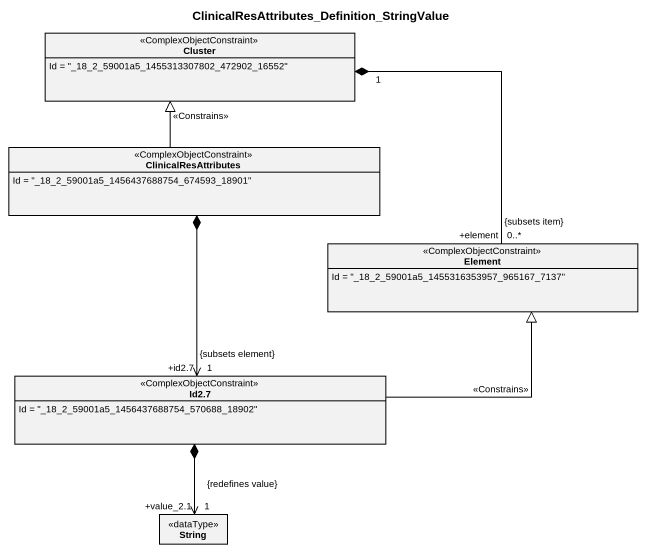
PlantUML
@startuml
title ClinicalResAttributes_Definition_StringValue
hide circle
hide empty members
class Cluster <<ComplexObjectConstraint>> {
  Id = "_18_2_59001a5_1455313307802_472902_16552"
}
class ClinicalResAttributes <<ComplexObjectConstraint>> {
  Id = "_18_2_59001a5_1456437688754_674593_18901"
}
class Element <<ComplexObjectConstraint>> {
  Id = "_18_2_59001a5_1455316353957_965167_7137"
}
class "Id2.7" as Id2_7 <<ComplexObjectConstraint>> {
  Id = "_18_2_59001a5_1456437688754_570688_18902"
}
class String <<dataType>>
Cluster "1" *-- "+element\n0..*\n{subsets item}" Element
ClinicalResAttributes -up-|> Cluster : <<Constrains>>
ClinicalResAttributes *--> "1\n+id2.7\n{subsets element}" Id2_7
Id2_7 -right-|> Element : <<Constrains>>
Id2_7 *--> "1\n+value_2.1\n{redefines value}" String
@enduml
